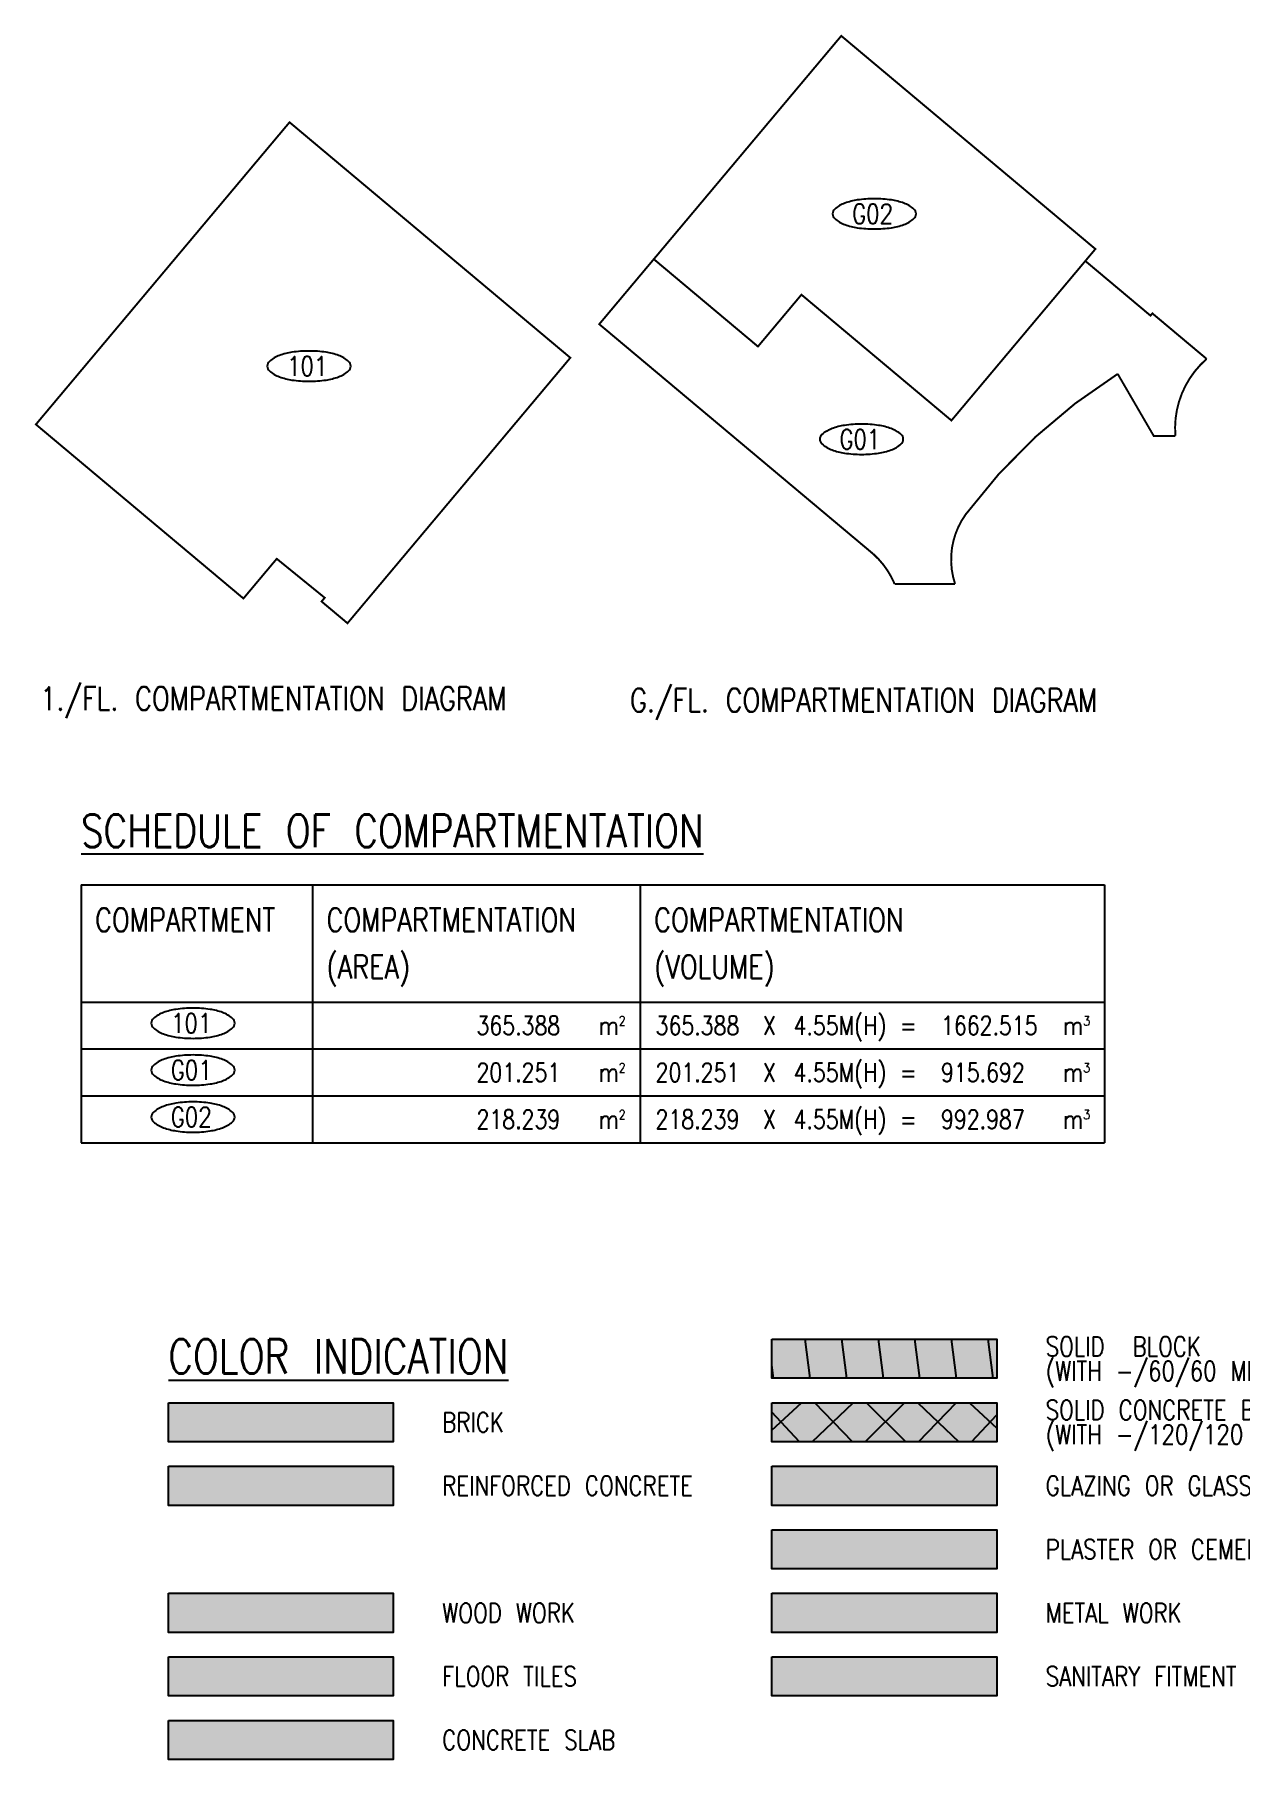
# Model space of a CAD drawing. Header units: millimetres. Extents: x 833779156 to 834921471, y 817530835 to 818378701.
# Drawn here: x 833779156 to 833809984, y 817899206 to 817943324 of the extents above; entities that cross this region are included whole.
import ezdxf
from ezdxf.enums import TextEntityAlignment as Align

# ---------------------------------------------------------------- set-up
doc = ezdxf.new("R2010")
doc.units = ezdxf.units.MM
doc.header["$LTSCALE"] = 1000
doc.header["$MEASUREMENT"] = 0
doc.linetypes.add('HIDDEN2', pattern=[0.1875, 0.125, -0.0625])
doc.linetypes.add('N132X01M - Default$0$R_WKCD_LB - Model$0$DIVIDE', pattern=[1.25, 0.5, -0.25, 0, -0.25, 0, -0.25])
for name, color, linetype in [('MGD041_4', 6, 'Continuous'), ('MGD044_1', 2, 'Continuous'), ('MGD044_3', 4, 'Continuous'), ('MGD047', 2, 'Continuous'), ('MGD064_C035', 35, 'Continuous'), ('MGD064_C051', 51, 'Continuous'), ('MGD064_C097', 97, 'Continuous'), ('MGD064_C130', 130, 'Continuous'), ('MGD064_C160', 160, 'Continuous'), ('MGD064_C175', 175, 'Continuous'), ('MGD064_C200', 200, 'Continuous'), ('MGD064_C240', 240, 'Continuous'), ('VPA050_Marks', 1, 'Continuous'), ('VPA064_231', 231, 'HIDDEN2'), ('VPA064_C103', 103, 'Continuous'), ('VPA064_C51', 51, 'HIDDEN2')]:
    doc.layers.add(name, color=color, linetype=linetype)
doc.styles.get("Standard").update_dxf_attribs({"font": 'txt.shx', "width": 0.8})

msp = doc.modelspace()

# ---------------------------------------------------------------- hatches: boundary and pattern name
at = {"layer": 'MGD044_1'}
h = msp.add_hatch(dxfattribs=at)
h.set_pattern_fill('ANSI31', color=256, scale=7500, angle=45, style=0)
h.set_pattern_definition([(90, (-544183.6348721981, -28218.91626036167), (-937.5, 1.13686837721616e-13), [])])
h.paths.add_polyline_path([(833798003.5318842, 817909956.4712297), (833803753.5318842, 817909956.4712297), (833803753.5318842, 817908956.4712297), (833798003.5318842, 817908956.4712297)])
h = msp.add_hatch(dxfattribs=at)
h.set_pattern_fill('ANSI37', color=256, scale=7500, style=0)
h.set_pattern_definition([(45, (-544183.6348721981, -31468.91626036167), (-662.9126073623883, 662.9126073623884), []), (135, (-544183.6348721981, -31468.91626036167), (-662.9126073623884, -662.9126073623883), [])])
h.paths.add_polyline_path([(833798003.5318842, 817908331.4712297), (833803753.5318842, 817908331.4712297), (833803753.5318842, 817907331.4712297), (833798003.5318842, 817907331.4712297)])
at = {"layer": 'MGD064_C035'}
msp.add_hatch(color=256, dxfattribs=at).paths.add_polyline_path([(833788327.9543664, 817902456.4712298), (833788327.9543664, 817903456.4712298), (833782577.9543664, 817903456.4712298), (833782577.9543664, 817902456.4712298)])
at = {"layer": 'MGD064_C051'}
msp.add_hatch(color=256, dxfattribs=at).paths.add_polyline_path([(833803753.5318842, 817904081.4712297), (833803753.5318842, 817905081.4712297), (833798003.5318842, 817905081.4712297), (833798003.5318842, 817904081.4712297)])
at = {"layer": 'MGD064_C097'}
msp.add_hatch(color=256, dxfattribs=at).paths.add_polyline_path([(833788327.9543664, 817906709.9078873), (833782577.9543664, 817906709.9078873), (833782577.9543664, 817905706.4712298), (833788327.9543664, 817905706.4712298)])
at = {"layer": 'MGD064_C130'}
msp.add_hatch(color=256, dxfattribs=at).paths.add_polyline_path([(833798003.5318842, 817905706.4712297), (833803753.5318842, 817905706.4712297), (833803753.5318842, 817906706.4712297), (833798003.5318842, 817906706.4712297)])
at = {"layer": 'MGD064_C160'}
msp.add_hatch(color=256, dxfattribs=at).paths.add_polyline_path([(833798003.5318842, 817908331.4712297), (833803753.5318842, 817908331.4712297), (833803753.5318842, 817907331.4712297), (833798003.5318842, 817907331.4712297)])
at = {"layer": 'MGD064_C175'}
msp.add_hatch(color=256, dxfattribs=at).paths.add_polyline_path([(833798003.5318842, 817909956.4712297), (833803753.5318842, 817909956.4712297), (833803753.5318842, 817908956.4712297), (833798003.5318842, 817908956.4712297)])
at = {"layer": 'MGD064_C200'}
msp.add_hatch(color=256, dxfattribs=at).paths.add_polyline_path([(833803753.5318842, 817902456.4712297), (833803753.5318842, 817903456.4712297), (833798003.5318842, 817903456.4712297), (833798003.5318842, 817902456.4712297)])
at = {"layer": 'MGD064_C240'}
msp.add_hatch(color=256, dxfattribs=at).paths.add_polyline_path([(833782577.9543664, 817908331.4712298), (833788327.9543664, 817908331.4712298), (833788327.9543664, 817907331.4712298), (833782577.9543664, 817907331.4712298)])
at = {"layer": 'VPA064_231'}
h = msp.add_hatch(color=256, dxfattribs=at)
h.dxf.hatch_style = 1
h.paths.add_polyline_path([(833782577.9543664, 817901831.4712298), (833788327.9543664, 817901831.4712298), (833788327.9543664, 817900831.4712298), (833782577.9543664, 817900831.4712298)])
at = {"layer": 'VPA064_C103'}
h = msp.add_hatch(color=256, dxfattribs=at)
h.dxf.hatch_style = 1
h.paths.add_polyline_path([(833782577.9543664, 817900206.4712298), (833788327.9543664, 817900206.4712298), (833788327.9543664, 817899206.4712298), (833782577.9543664, 817899206.4712298)])
at = {"layer": 'VPA064_C51'}
h = msp.add_hatch(color=256, dxfattribs=at)
h.dxf.hatch_style = 1
h.paths.add_polyline_path([(833798003.5318842, 817901831.4712297), (833803753.5318842, 817901831.4712297), (833803753.5318842, 817900831.4712297), (833798003.5318842, 817900831.4712297)])

# ---------------------------------------------------------------- linework, layer by layer
at = {"layer": 'MGD044_1', "linetype": 'Continuous'}
for points in [[(833798003.5318842, 817909956.4712297), (833803753.5318842, 817909956.4712297), (833803753.5318842, 817908956.4712297), (833798003.5318842, 817908956.4712297), (833798003.5318842, 817909956.4712297)], [(833782577.9543664, 817908331.4712298), (833788327.9543664, 817908331.4712298), (833788327.9543664, 817907331.4712298), (833782577.9543664, 817907331.4712298), (833782577.9543664, 817908331.4712298)], [(833798003.5318842, 817908331.4712297), (833803753.5318842, 817908331.4712297), (833803753.5318842, 817907331.4712297), (833798003.5318842, 817907331.4712297), (833798003.5318842, 817908331.4712297)], [(833782577.9543664, 817906706.4712298), (833788327.9543664, 817906706.4712298), (833788327.9543664, 817905706.4712298), (833782577.9543664, 817905706.4712298), (833782577.9543664, 817906706.4712298)], [(833798003.5318842, 817906706.4712297), (833803753.5318842, 817906706.4712297), (833803753.5318842, 817905706.4712297), (833798003.5318842, 817905706.4712297), (833798003.5318842, 817906706.4712297)], [(833798003.5318842, 817905081.4712297), (833803753.5318842, 817905081.4712297), (833803753.5318842, 817904081.4712297), (833798003.5318842, 817904081.4712297), (833798003.5318842, 817905081.4712297)], [(833782577.9543664, 817903456.4712298), (833788327.9543664, 817903456.4712298), (833788327.9543664, 817902456.4712298), (833782577.9543664, 817902456.4712298), (833782577.9543664, 817903456.4712298)], [(833798003.5318842, 817903456.4712297), (833803753.5318842, 817903456.4712297), (833803753.5318842, 817902456.4712297), (833798003.5318842, 817902456.4712297), (833798003.5318842, 817903456.4712297)], [(833782577.9543664, 817901831.4712298), (833788327.9543664, 817901831.4712298), (833788327.9543664, 817900831.4712298), (833782577.9543664, 817900831.4712298), (833782577.9543664, 817901831.4712298)], [(833798003.5318842, 817901831.4712297), (833803753.5318842, 817901831.4712297), (833803753.5318842, 817900831.4712297), (833798003.5318842, 817900831.4712297), (833798003.5318842, 817901831.4712297)], [(833782577.9543664, 817900206.4712298), (833788327.9543664, 817900206.4712298), (833788327.9543664, 817899206.4712298), (833782577.9543664, 817899206.4712298), (833782577.9543664, 817900206.4712298)]]:
    msp.add_lwpolyline(points, dxfattribs=at)
at = {"layer": 'MGD047'}
for points in [[(833800625.3022532, 817939123.9113548, 0.03730534795898525), (833800189.1009446, 817939091.3207155, 0.04975644492861348), (833799870.8801336, 817939010.5457077, 0.09308857196214157), (833799613.5554863, 817938858.5082988, 0.2161493872853625), (833799558.38826, 817938736.856826, 0.2161493872853504), (833799613.5554863, 817938615.2053527, 0.09308857196214178), (833799870.8801337, 817938463.1679441, 0.04975644492862526), (833800189.1009449, 817938382.392936, 0.03730534795900746), (833800625.3022532, 817938349.8022972, 0.03730534795899037), (833801061.5035616, 817938382.3929363, 0.04975644492862083), (833801379.7243729, 817938463.1679442, 0.09308857196216674), (833801637.0490204, 817938615.2053531, 0.2161493872853649), (833801692.2162464, 817938736.8568258, 0.2161493872853535), (833801637.0490199, 817938858.5082988, 0.09308857196213983), (833801379.724373, 817939010.5457076, 0.04975644492861569), (833801061.5035615, 817939091.3207157, 0.0373053479589939)], [(833786173.73014, 817935228.803793, 0.03730534795898525), (833785737.5288314, 817935196.2131538, 0.04975644492861348), (833785419.3080204, 817935115.4381459, 0.09308857196214157), (833785161.983373, 817934963.400737, 0.2161493872853625), (833785106.8161467, 817934841.7492642, 0.2161493872853504), (833785161.983373, 817934720.097791, 0.09308857196214178), (833785419.3080205, 817934568.0603824, 0.04975644492862526), (833785737.5288316, 817934487.2853742, 0.03730534795900746), (833786173.73014, 817934454.6947354, 0.03730534795899037), (833786609.9314483, 817934487.2853746, 0.04975644492862083), (833786928.1522596, 817934568.0603824, 0.09308857196216674), (833787185.4769071, 817934720.0977913, 0.2161493872853649), (833787240.6441331, 817934841.749264, 0.2161493872853535), (833787185.4769067, 817934963.400737, 0.09308857196213983), (833786928.1522597, 817935115.4381459, 0.04975644492861569), (833786609.9314482, 817935196.2131538, 0.0373053479589939)], [(833800297.7817006, 817933359.2734381, 0.03730534795898525), (833799861.5803921, 817933326.682799, 0.04975644492861348), (833799543.359581, 817933245.907791, 0.09308857196214157), (833799286.0349337, 817933093.8703822, 0.2161493872853625), (833799230.8677075, 817932972.2189094, 0.2161493872853504), (833799286.0349337, 817932850.5674361, 0.09308857196214178), (833799543.3595812, 817932698.5300275, 0.04975644492862526), (833799861.5803924, 817932617.7550193, 0.03730534795900746), (833800297.7817006, 817932585.1643806, 0.03730534795899037), (833800733.9830091, 817932617.7550198, 0.04975644492862083), (833801052.2038202, 817932698.5300275, 0.09308857196216674), (833801309.5284678, 817932850.5674365, 0.2161493872853649), (833801364.6956937, 817932972.2189091, 0.2161493872853535), (833801309.5284674, 817933093.8703822, 0.09308857196213983), (833801052.2038205, 817933245.907791, 0.04975644492861569), (833800733.9830089, 817933326.682799, 0.0373053479589939)]]:
    msp.add_lwpolyline(points, format="xyb", close=True, dxfattribs=at)
at = {"layer": 'VPA050_Marks', "color": 6}
for p, q in [((833780345.2663789, 817921579.2221091), (833780345.2663789, 817914979.2221078)), ((833780345.2663789, 817921579.2221076), (833806510.1680248, 817921579.2221073)), ((833786262.2775548, 817921579.22211), (833786262.2775549, 817914979.222108)), ((833794636.2227898, 817921579.22211), (833794636.2227898, 817914979.2221076)), ((833806510.1680248, 817921579.22211), (833806510.1680247, 817914979.2221074)), ((833780345.2663789, 817918579.2221076), (833806510.1680248, 817918579.2221073)), ((833780345.2663789, 817914979.2221079), (833806510.1680248, 817914979.2221075))]:
    msp.add_line(p, q, dxfattribs=at)
at = {"layer": 'VPA050_Marks', "color": 1}
for p, q in [((833780345.266379, 817917379.2221078), (833806510.1680248, 817917379.2221074)), ((833780345.2663789, 817916179.2221076), (833806510.1680248, 817916179.2221074))]:
    msp.add_line(p, q, dxfattribs=at)
at = {"layer": 'VPA050_Marks', "color": 2, "linetype": 'N132X01M - Default$0$R_WKCD_LB - Model$0$DIVIDE', "const_width": 50}
msp.add_lwpolyline([(833794986.9883239, 817937577.4779134), (833799778.9699352, 817943288.3392133), (833805855.3218607, 817938189.6745552), (833805987.7631943, 817938078.5430601), (833806047.5511414, 817938028.3750157), (833806275.0253296, 817937837.4997053), (833806066.1208026, 817937588.5358716), (833802595.0677453, 817933451.8959203), (833798761.015307, 817936669.0479069), (833797648.992708, 817935343.7909782), (833794986.988265, 817937577.477918)], close=True, dxfattribs=at)
msp.add_lwpolyline([(833779978.6770055, 817934289.7104945), (833779191.2621847, 817933351.306053), (833779191.2621847, 817933351.306053), (833780834.4307423, 817931972.523916), (833780834.4307462, 817931972.5239209), (833784496.1199541, 817928900.0018563), (833785347.813535, 817929915.0107402), (833786574.2334446, 817928918.5574279), (833786493.8849937, 817928822.8018727), (833787156.5133954, 817928266.7906129), (833792853.2185928, 817935055.8594971), (833785675.3821964, 817941078.7793708), (833779978.6770056, 817934289.7104945)], dxfattribs=at)
at = {"layer": 'VPA050_Marks', "color": 2, "linetype": 'N132X01M - Default$0$R_WKCD_LB - Model$0$DIVIDE', "const_width": 50, "elevation": 50}
msp.add_lwpolyline([(833809118.8079333, 817935027.0272259, 0.2384653611171952), (833808320.404002, 817933058.7547064), (833807765.3973292, 817933058.7547064), (833806845.1977036, 817934643.4178813, 0.09205047436068645), (833802964.118721, 817931055.8513474, 0.2417037481053941), (833802687.8994387, 817929273.0473642), (833801141.5582373, 817929273.0473645, 0.1109492417498052), (833800603.2438483, 817930032.1461174), (833793592.1391554, 817935915.1614816), (833794986.9883239, 817937577.4779134), (833796997.8549492, 817935890.1604676), (833797648.992708, 817935343.7909782), (833798761.0153072, 817936669.0479062), (833802595.0677452, 817933451.8959202), (833806017.911727, 817937531.0825334), (833807684.0584295, 817936133.0194826), (833807732.2721223, 817936190.4689138), (833808514.5996913, 817935534.0181391), (833809118.8079134, 817935027.0272086)], format="xyb", dxfattribs=at)
at = {"layer": 'VPA050_Marks'}
for points in [[(833783208.5365982, 817918424.347075, 0.03730534795898525), (833782772.3352896, 817918391.7564356, 0.04975644492861348), (833782454.1144786, 817918310.9814279, 0.09308857196214157), (833782196.7898312, 817918158.944019, 0.2161493872853625), (833782141.6226048, 817918037.2925462, 0.2161493872853504), (833782196.7898312, 817917915.641073, 0.09308857196214178), (833782454.1144787, 817917763.6036642, 0.04975644492862526), (833782772.3352898, 817917682.8286562, 0.03730534795900746), (833783208.5365982, 817917650.2380173, 0.03730534795899037), (833783644.7379066, 817917682.8286564, 0.04975644492862083), (833783962.9587178, 817917763.6036644, 0.09308857196216674), (833784220.2833652, 817917915.6410732, 0.2161493872853649), (833784275.4505913, 817918037.292546, 0.2161493872853535), (833784220.2833648, 817918158.9440191, 0.09308857196213983), (833783962.9587178, 817918310.9814279, 0.04975644492861569), (833783644.7379065, 817918391.7564359, 0.0373053479589939)], [(833783208.5365982, 817917224.3470751, 0.03730534795898525), (833782772.3352896, 817917191.7564358, 0.04975644492861348), (833782454.1144786, 817917110.981428, 0.09308857196214157), (833782196.7898312, 817916958.9440191, 0.2161493872853625), (833782141.6226048, 817916837.2925463, 0.2161493872853504), (833782196.7898312, 817916715.6410731, 0.09308857196214178), (833782454.1144787, 817916563.6036643, 0.04975644492862526), (833782772.3352898, 817916482.8286563, 0.03730534795900746), (833783208.5365982, 817916450.2380174, 0.03730534795899037), (833783644.7379066, 817916482.8286566, 0.04975644492862083), (833783962.9587178, 817916563.6036645, 0.09308857196216674), (833784220.2833652, 817916715.6410733, 0.2161493872853649), (833784275.4505913, 817916837.2925462, 0.2161493872853535), (833784220.2833648, 817916958.9440192, 0.09308857196213983), (833783962.9587178, 817917110.981428, 0.04975644492861569), (833783644.7379065, 817917191.756436, 0.0373053479589939)], [(833783208.5365982, 817916024.347075, 0.03730534795898525), (833782772.3352896, 817915991.7564356, 0.04975644492861348), (833782454.1144786, 817915910.9814279, 0.09308857196214157), (833782196.7898312, 817915758.944019, 0.2161493872853625), (833782141.6226048, 817915637.2925462, 0.2161493872853504), (833782196.7898312, 817915515.641073, 0.09308857196214178), (833782454.1144787, 817915363.6036642, 0.04975644492862526), (833782772.3352898, 817915282.8286562, 0.03730534795900746), (833783208.5365982, 817915250.2380173, 0.03730534795899037), (833783644.7379066, 817915282.8286564, 0.04975644492862083), (833783962.9587178, 817915363.6036644, 0.09308857196216674), (833784220.2833652, 817915515.6410732, 0.2161493872853649), (833784275.4505913, 817915637.292546, 0.2161493872853535), (833784220.2833648, 817915758.9440191, 0.09308857196213983), (833783962.9587178, 817915910.9814279, 0.04975644492861569), (833783644.7379065, 817915991.7564359, 0.0373053479589939)]]:
    msp.add_lwpolyline(points, format="xyb", close=True, dxfattribs=at)

# ---------------------------------------------------------------- texts
at = {"layer": 'MGD041_4', "width": 0.8}
for s, p in [('1./FL. COMPARTMENTATION DIAGRAM', (833779304.1723481, 817926039.5800076)), ('G./FL. COMPARTMENTATION DIAGRAM', (833794379.4813111, 817925996.8034925))]:
    msp.add_text(s, height=600, dxfattribs=at).set_placement(p)
at = {"layer": 'MGD044_1', "width": 0.8}
for s, p in [('SOLID  BLOCK', (833805003.5318842, 817909518.9712297)), ('(WITH -/60/60 MIN. FRR)', (833805003.5318842, 817908893.9712297)), ('SOLID CONCRETE BLOCK', (833805003.5318842, 817907893.9712297)), ('BRICK', (833789577.9543664, 817907581.4712298)), ('(WITH -/120/120 MIN. FRR)', (833805003.5318842, 817907268.9712297)), ('REINFORCED CONCRETE', (833789577.9543664, 817905956.4712298)), ('GLAZING OR GLASS BLOCK', (833805003.5318842, 817905956.4712297)), ('PLASTER OR CEMENT RENDERING', (833805003.5318842, 817904331.4712297)), ('WOOD WORK', (833789577.9543664, 817902706.4712298)), ('METAL WORK', (833805003.5318842, 817902706.4712297)), ('FLOOR TILES', (833789577.9543664, 817901081.4712298)), ('SANITARY FITMENT', (833805003.5318842, 817901081.4712297)), ('CONCRETE SLAB', (833789577.9543664, 817899456.4712298))]:
    msp.add_text(s, height=500.0000000000001, dxfattribs=at).set_placement(p)
at = {"layer": 'MGD044_3', "width": 0.8}
msp.add_text('%%UCOLOR INDICATION', height=875, dxfattribs=at).set_placement((833782577.9543664, 817909081.4712298))
at = {"layer": 'MGD047', "width": 0.8}
for s, p in [('G02', (833800579.9233583, 817938736.8568258)), ('101', (833786128.351245, 817934841.749264)), ('G01', (833800252.4028058, 817932972.2189091))]:
    msp.add_text(s, height=500, dxfattribs=at).set_placement(p, align=Align.MIDDLE)
at = {"layer": 'VPA050_Marks'}
for s, height, width, p in [('%%USCHEDULE OF COMPARTMENTATION', 840, 0.8, (833780345.2663789, 817922539.2221091)), ('COMPARTMENT', 600, 0.8, (833780705.2663789, 817920379.2221053)), ('COMPARTMENTATION', 600, 0.8, (833786622.2775548, 817920379.2221076)), ('COMPARTMENTATION', 600, 0.8, (833794996.2227898, 817920379.2221051)), ('(AREA)', 600, 0.8, (833786622.2775548, 817919179.2221076)), ('(VOLUME)', 600, 0.8, (833794996.2227898, 817919179.2221051)), ('365.388', 480.0000000000001, 0.8, (833790454.6985847, 817917739.2221076)), ('m', 480.0000011920929, 0.8499999819944303, (833793569.4560567, 817917739.2221076)), ('2', 240.0000005960464, 0.8500000316649674, (833794090.256058, 817917979.2221082)), ('365.388', 480.0000000000001, 0.8, (833795033.4486456, 817917739.2221075)), ('X', 480.0000000000001, 0.8, (833797778.4673433, 817917739.2221075)), ('4.55M(H)', 480.0000000000001, 0.8, (833798560.035294, 817917739.2221075)), ('1662.515', 480.0000000000001, 0.8, (833802328.6438197, 817917739.2221075)), ('m', 480.0000011920929, 0.8499999819944303, (833805443.4012917, 817917739.2221075)), ('3', 240.0000005960464, 0.8500000316649674, (833805964.201293, 817917979.2221081)), ('=', 480.0000000000001, 0.8, (833801278.2725912, 817917739.2221075)), ('201.251', 480.0000000000001, 0.8, (833790454.6985847, 817916539.2221078)), ('m', 480.0000011920929, 0.8499999819944303, (833793569.4560567, 817916539.2221078)), ('2', 240.0000005960464, 0.8500000316649674, (833794090.256058, 817916779.2221084)), ('201.251', 480.0000000000001, 0.8, (833795033.4486456, 817916539.2221076)), ('X', 480.0000000000001, 0.8, (833797778.4673433, 817916539.2221076)), ('4.55M(H)', 480.0000000000001, 0.8, (833798560.035294, 817916539.2221076)), ('=', 480.0000000000001, 0.8, (833801278.2725912, 817916539.2221076)), ('915.692', 480.0000000000001, 0.8, (833802328.6438197, 817916539.2221076)), ('m', 480.0000011920929, 0.8499999819944303, (833805443.4012917, 817916539.2221076)), ('3', 240.0000005960464, 0.8500000316649674, (833805964.201293, 817916779.2221082)), ('4.55M(H)', 480.0000000000001, 0.8, (833798560.035294, 817915339.2221076)), ('218.239', 480.0000000000001, 0.8, (833790454.6985847, 817915339.2221078)), ('m', 480.0000011920929, 0.8499999819944303, (833793569.4560567, 817915339.2221078)), ('2', 240.0000005960464, 0.8500000316649674, (833794090.256058, 817915579.2221084)), ('218.239', 480.0000000000001, 0.8, (833795033.4486456, 817915339.2221076)), ('X', 480.0000000000001, 0.8, (833797778.4673433, 817915339.2221076)), ('=', 480.0000000000001, 0.8, (833801278.2725912, 817915339.2221076)), ('992.987', 480.0000000000001, 0.8, (833802328.6438197, 817915339.2221076)), ('m', 480.0000011920929, 0.8499999819944303, (833805443.4012917, 817915339.2221076)), ('3', 240.0000005960464, 0.8500000316649674, (833805964.201293, 817915579.2221082))]:
    msp.add_text(s, height=height, dxfattribs=dict(at, width=width)).set_placement(p)
at = {"layer": 'VPA050_Marks', "width": 0.8}
for s, p in [('101', (833783163.1577033, 817918037.292546)), ('G01', (833783163.1577033, 817916837.2925462)), ('G02', (833783163.1577033, 817915637.292546))]:
    msp.add_text(s, height=500, dxfattribs=at).set_placement(p, align=Align.MIDDLE)

doc.saveas('drawing.dxf')
